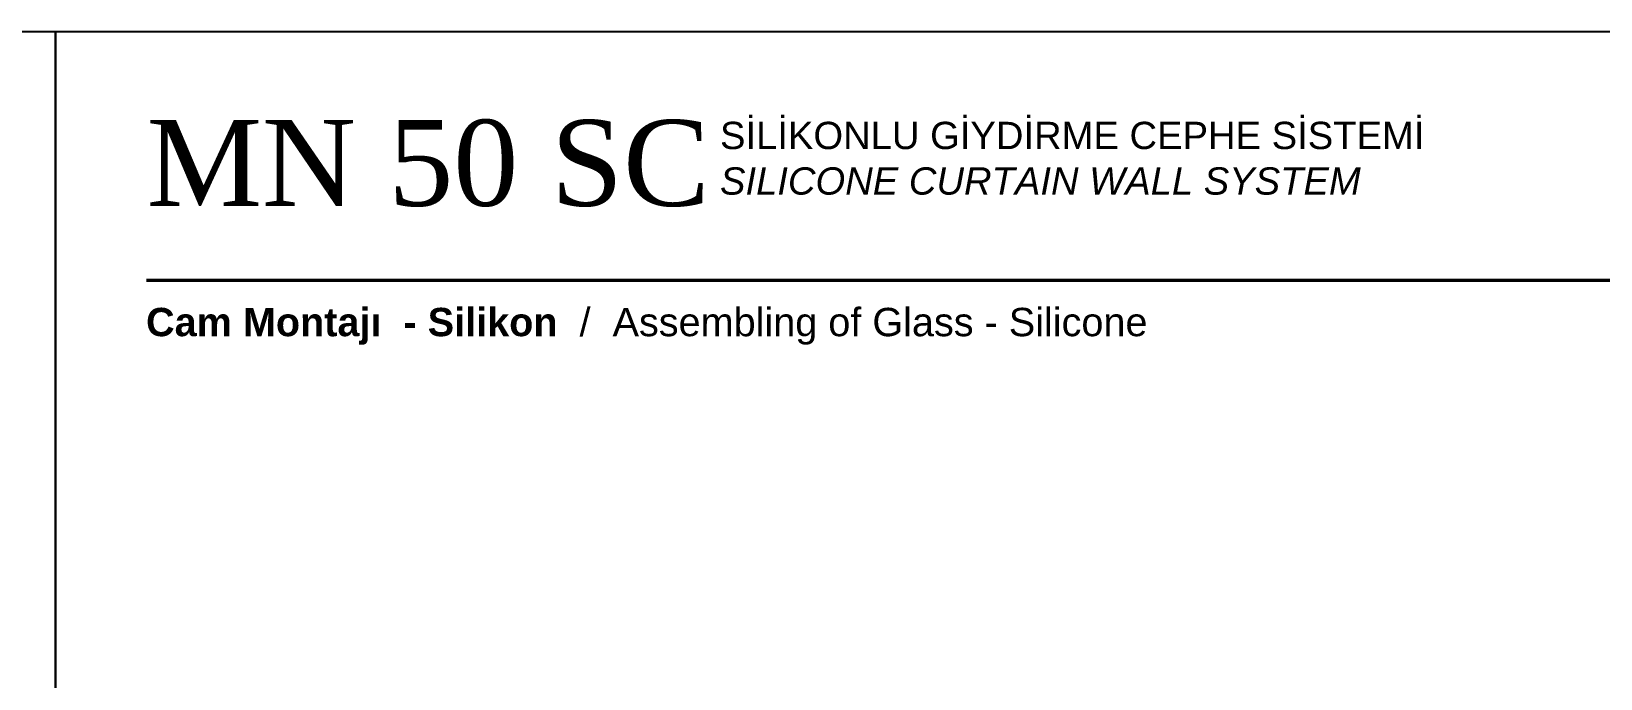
# Model space of a CAD drawing. Header units: millimetres. Extents: x 1489 to 1909, y -347 to 297.
# Drawn here: x 1697.1 to 1835.4, y 239.9 to 297 of the extents above; entities that cross this region are included whole.
import ezdxf

# ---------------------------------------------------------------- set-up
doc = ezdxf.new("R2010")
doc.units = ezdxf.units.MM
doc.layers.add('Antet', color=7, linetype='Continuous')
doc.layers.add('yazı_numara_k', color=11, linetype='Continuous')

# ---------------------------------------------------------------- blocks, each defined once
blk = doc.blocks.new('MN50SC.S.1')
at = {"color": 252}
blk.add_lwpolyline([(9907.25, 888.56), (9907.25, 1185.56), (10117.25, 1185.56), (10117.25, 888.56)], close=True, dxfattribs=at)
at = {"const_width": 0.3}
blk.add_lwpolyline([(9915.28, 1163.6), (10109.25, 1163.6)], dxfattribs=at)
at = {"color": 7, "insert": (9915.28, 1177.75), "char_height": 7.5867, "attachment_point": 1}
blk.add_mtext('{\\fTimes New Roman|b0|i0|c162|p34;MN 50 SC }', dxfattribs=at)
at = {"layer": 'yazı_numara_k', "color": 0, "insert": (9965.85, 1177.58), "char_height": 2.41, "attachment_point": 1}
blk.add_mtext('{\\fArial|b0|i0|c238|p34;SİLİKONLU GİYDİRME CEPHE SİSTEMİ\\P\\fArial|b0|i1|c238|p34;SILICONE CURTAIN WALL SYSTEM}', dxfattribs=at)

msp = doc.modelspace()

# ---------------------------------------------------------------- block references
at = {"layer": 'Antet', "color": 0}
for p in [(-8418.053, -888.558), (-8208.053, -888.558)]:
    msp.add_blockref('MN50SC.S.1', p, dxfattribs=at)

# ---------------------------------------------------------------- texts
at = {"layer": 'yazı_numara_k', "color": 7, "insert": (1707.192, 272.602), "char_height": 2.5, "attachment_point": 1}
msp.add_mtext('{\\fArial Unicode MS|b1|i0|c162|p34;Cam Montajı  - Silikon  \\fArial Unicode MS|b0|i0|c162|p34;/  Assembling of Glass - Silicone}', dxfattribs=at)

doc.saveas('drawing.dxf')
